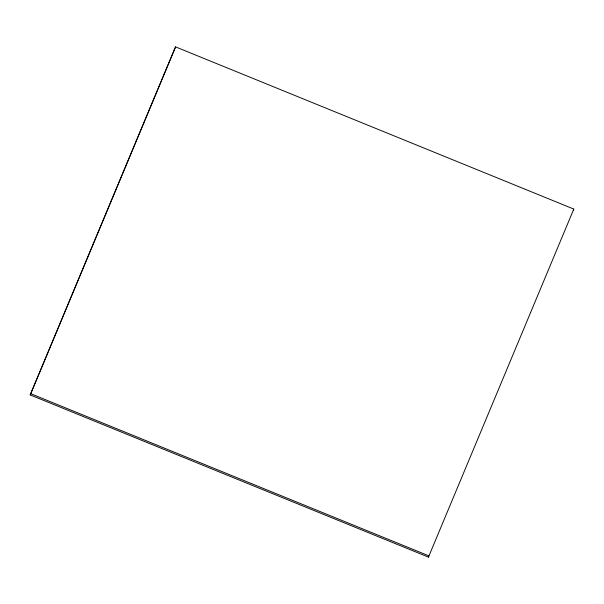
<?xml version="1.0" encoding="UTF-8"?>
<svg xmlns="http://www.w3.org/2000/svg" width="604" height="604" viewBox="0 0 604 604"><rect width="100%" height="100%" fill="white"/><g stroke="black" fill="none" stroke-linecap="round" stroke-linejoin="round"><path stroke-width="0.91" d="M573.8 209.075L428.447 557.122L30.2 394.925L175.553 46.878L573.8 209.075L573.332 210.328M175.553 46.878L30.2 394.925M428.447 557.122L428.916 555.876L30.668 393.672"/></g></svg>
